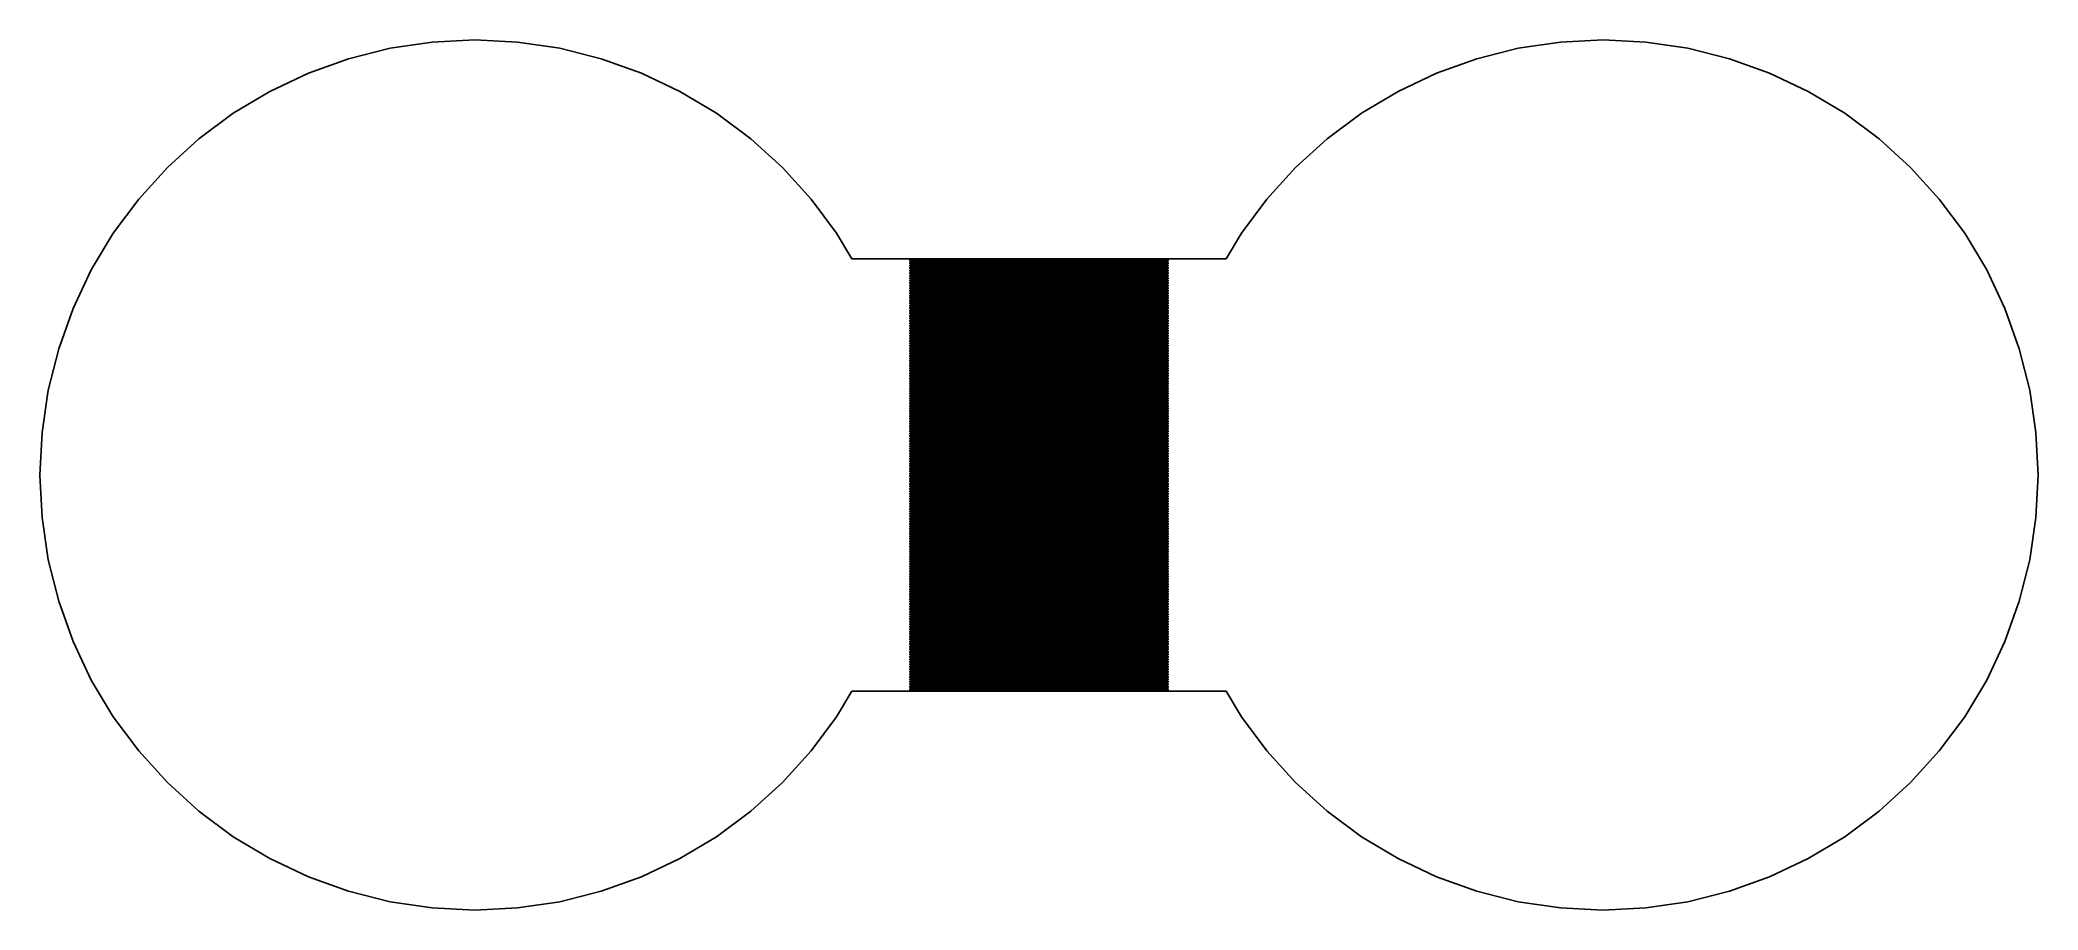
# Model space of a CAD drawing. Extents: x 1 to 17, y 1 to 8.
import ezdxf

# ---------------------------------------------------------------- set-up
doc = ezdxf.new("R2010")
doc.units = 0

msp = doc.modelspace()

# ---------------------------------------------------------------- linework, layer by layer
for p, q in [((3.49272, 7.82057), (3.17209, 7.70586)), ((3.82304, 7.90332), (3.49272, 7.82057)), ((4.15988, 7.95328), (3.82304, 7.90332)), ((4.5, 7.96999), (4.15988, 7.95328)), ((4.84013, 7.95328), (4.5, 7.96999)), ((5.17697, 7.90332), (4.84013, 7.95328)), ((5.50729, 7.82057), (5.17697, 7.90332)), ((5.82793, 7.70586), (5.50729, 7.82057)), ((12.4927, 7.82057), (12.1721, 7.70586)), ((12.823, 7.90332), (12.4927, 7.82057)), ((13.1599, 7.95328), (12.823, 7.90332)), ((13.5, 7.96999), (13.1599, 7.95328)), ((13.8401, 7.95328), (13.5, 7.96999)), ((14.177, 7.90332), (13.8401, 7.95328)), ((14.5073, 7.82057), (14.177, 7.90332)), ((14.8279, 7.70586), (14.5073, 7.82057)), ((3.17209, 7.70586), (2.86426, 7.56026)), ((6.13576, 7.56026), (5.82793, 7.70586)), ((12.1721, 7.70586), (11.8642, 7.56026)), ((15.1357, 7.56026), (14.8279, 7.70586)), ((2.86426, 7.56026), (2.57217, 7.38519)), ((6.42784, 7.38519), (6.13576, 7.56026)), ((11.8642, 7.56026), (11.5722, 7.38519)), ((15.4278, 7.38519), (15.1357, 7.56026)), ((2.57217, 7.38519), (2.29866, 7.18234)), ((6.70135, 7.18234), (6.42784, 7.38519)), ((11.5722, 7.38519), (11.2986, 7.18234)), ((15.7013, 7.18234), (15.4278, 7.38519)), ((2.29866, 7.18234), (2.04634, 6.95366)), ((6.95367, 6.95366), (6.70135, 7.18234)), ((11.2986, 7.18234), (11.0463, 6.95366)), ((15.9537, 6.95366), (15.7013, 7.18234)), ((2.04634, 6.95366), (1.81766, 6.70134)), ((7.18236, 6.70134), (6.95367, 6.95366)), ((11.0463, 6.95366), (10.8176, 6.70134)), ((16.1823, 6.70134), (15.9537, 6.95366)), ((1.81766, 6.70134), (1.61481, 6.42783)), ((7.38521, 6.42783), (7.18236, 6.70134)), ((10.8176, 6.70134), (10.6148, 6.42783)), ((16.3852, 6.42783), (16.1823, 6.70134)), ((1.61481, 6.42783), (1.43974, 6.13574)), ((7.50677, 6.22499), (7.38521, 6.42783)), ((10.6148, 6.42783), (10.4932, 6.22499)), ((16.5603, 6.13574), (16.3852, 6.42783)), ((10.4932, 6.22499), (7.50677, 6.22499)), ((1.43974, 6.13574), (1.29414, 5.82791)), ((7.97, 6.215), (10.03, 6.215)), ((7.97, 6.20499), (7.97, 6.215)), ((10.03, 6.20499), (7.97, 6.20499)), ((7.97, 6.185), (7.97, 6.19499)), ((7.97, 6.19499), (10.03, 6.19499)), ((10.03, 6.185), (7.97, 6.185)), ((7.97, 6.16499), (7.97, 6.17499)), ((7.97, 6.17499), (10.03, 6.17499)), ((10.03, 6.16499), (7.97, 6.16499)), ((7.97, 6.14499), (7.97, 6.155)), ((7.97, 6.155), (10.03, 6.155)), ((10.03, 6.14499), (7.97, 6.14499)), ((7.97, 6.125), (7.97, 6.13499)), ((7.97, 6.13499), (10.03, 6.13499)), ((10.03, 6.125), (7.97, 6.125)), ((7.97, 6.105), (7.97, 6.11499)), ((7.97, 6.11499), (10.03, 6.11499)), ((10.03, 6.105), (7.97, 6.105)), ((7.97, 6.08499), (7.97, 6.09499)), ((7.97, 6.09499), (10.03, 6.09499)), ((10.03, 6.08499), (7.97, 6.08499)), ((7.97, 6.06499), (7.97, 6.075)), ((7.97, 6.075), (10.03, 6.075)), ((10.03, 6.06499), (7.97, 6.06499)), ((10.03, 6.215), (10.03, 6.20499)), ((10.03, 6.19499), (10.03, 6.185)), ((10.03, 6.17499), (10.03, 6.16499)), ((10.03, 6.155), (10.03, 6.14499)), ((10.03, 6.13499), (10.03, 6.125)), ((10.03, 6.11499), (10.03, 6.105)), ((10.03, 6.09499), (10.03, 6.08499)), ((10.03, 6.075), (10.03, 6.06499)), ((16.7059, 5.82791), (16.5603, 6.13574)), ((7.97, 6.045), (7.97, 6.05499)), ((7.97, 6.05499), (10.03, 6.05499)), ((10.03, 6.045), (7.97, 6.045)), ((7.97, 6.02499), (7.97, 6.03499)), ((7.97, 6.03499), (10.03, 6.03499)), ((10.03, 6.02499), (7.97, 6.02499)), ((7.97, 6.00499), (7.97, 6.015)), ((7.97, 6.015), (10.03, 6.015)), ((10.03, 6.00499), (7.97, 6.00499)), ((7.97, 5.98499), (7.97, 5.995)), ((7.97, 5.995), (10.03, 5.995)), ((10.03, 5.98499), (7.97, 5.98499)), ((7.97, 5.965), (7.97, 5.97499)), ((7.97, 5.97499), (10.03, 5.97499)), ((10.03, 5.965), (7.97, 5.965)), ((7.97, 5.94499), (7.97, 5.95499)), ((7.97, 5.95499), (10.03, 5.95499)), ((10.03, 5.94499), (7.97, 5.94499)), ((7.97, 5.92499), (7.97, 5.935)), ((7.97, 5.935), (10.03, 5.935)), ((10.03, 5.92499), (7.97, 5.92499)), ((7.97, 5.905), (7.97, 5.91499)), ((7.97, 5.91499), (10.03, 5.91499)), ((10.03, 5.905), (7.97, 5.905)), ((10.03, 6.05499), (10.03, 6.045)), ((10.03, 6.03499), (10.03, 6.02499)), ((10.03, 6.015), (10.03, 6.00499)), ((10.03, 5.995), (10.03, 5.98499)), ((10.03, 5.97499), (10.03, 5.965)), ((10.03, 5.95499), (10.03, 5.94499)), ((10.03, 5.935), (10.03, 5.92499)), ((10.03, 5.91499), (10.03, 5.905)), ((1.29414, 5.82791), (1.17943, 5.50728)), ((7.97, 5.88499), (7.97, 5.89499)), ((7.97, 5.89499), (10.03, 5.89499)), ((10.03, 5.88499), (7.97, 5.88499)), ((7.97, 5.86499), (7.97, 5.875)), ((7.97, 5.875), (10.03, 5.875)), ((10.03, 5.86499), (7.97, 5.86499)), ((7.97, 5.84499), (7.97, 5.855)), ((7.97, 5.855), (10.03, 5.855)), ((10.03, 5.84499), (7.97, 5.84499)), ((7.97, 5.825), (7.97, 5.83499)), ((7.97, 5.83499), (10.03, 5.83499)), ((10.03, 5.825), (7.97, 5.825)), ((7.97, 5.80499), (7.97, 5.81499)), ((7.97, 5.81499), (10.03, 5.81499)), ((10.03, 5.80499), (7.97, 5.80499)), ((7.97, 5.78499), (7.97, 5.795)), ((7.97, 5.795), (10.03, 5.795)), ((10.03, 5.78499), (7.97, 5.78499)), ((7.97, 5.765), (7.97, 5.77499)), ((7.97, 5.77499), (10.03, 5.77499)), ((10.03, 5.765), (7.97, 5.765)), ((7.97, 5.745), (7.97, 5.75499)), ((7.97, 5.75499), (10.03, 5.75499)), ((10.03, 5.745), (7.97, 5.745)), ((10.03, 5.89499), (10.03, 5.88499)), ((10.03, 5.875), (10.03, 5.86499)), ((10.03, 5.855), (10.03, 5.84499)), ((10.03, 5.83499), (10.03, 5.825)), ((10.03, 5.81499), (10.03, 5.80499)), ((10.03, 5.795), (10.03, 5.78499)), ((10.03, 5.77499), (10.03, 5.765)), ((10.03, 5.75499), (10.03, 5.745)), ((16.8206, 5.50728), (16.7059, 5.82791)), ((7.97, 5.72499), (7.97, 5.73499)), ((7.97, 5.73499), (10.03, 5.73499)), ((10.03, 5.72499), (7.97, 5.72499)), ((7.97, 5.70499), (7.97, 5.715)), ((7.97, 5.715), (10.03, 5.715)), ((10.03, 5.70499), (7.97, 5.70499)), ((7.97, 5.685), (7.97, 5.69499)), ((7.97, 5.69499), (10.03, 5.69499)), ((10.03, 5.685), (7.97, 5.685)), ((7.97, 5.66499), (7.97, 5.67499)), ((7.97, 5.67499), (10.03, 5.67499)), ((10.03, 5.66499), (7.97, 5.66499)), ((7.97, 5.64499), (7.97, 5.655)), ((7.97, 5.655), (10.03, 5.655)), ((10.03, 5.64499), (7.97, 5.64499)), ((7.97, 5.625), (7.97, 5.63499)), ((7.97, 5.63499), (10.03, 5.63499)), ((10.03, 5.625), (7.97, 5.625)), ((7.97, 5.605), (7.97, 5.61499)), ((7.97, 5.61499), (10.03, 5.61499)), ((10.03, 5.605), (7.97, 5.605)), ((7.97, 5.58499), (7.97, 5.59499)), ((7.97, 5.59499), (10.03, 5.59499)), ((10.03, 5.58499), (7.97, 5.58499)), ((10.03, 5.73499), (10.03, 5.72499)), ((10.03, 5.715), (10.03, 5.70499)), ((10.03, 5.69499), (10.03, 5.685)), ((10.03, 5.67499), (10.03, 5.66499)), ((10.03, 5.655), (10.03, 5.64499)), ((10.03, 5.63499), (10.03, 5.625)), ((10.03, 5.61499), (10.03, 5.605)), ((10.03, 5.59499), (10.03, 5.58499)), ((1.17943, 5.50728), (1.09668, 5.17696)), ((7.97, 5.56499), (7.97, 5.575)), ((7.97, 5.575), (10.03, 5.575)), ((10.03, 5.56499), (7.97, 5.56499)), ((7.97, 5.545), (7.97, 5.55499)), ((7.97, 5.55499), (10.03, 5.55499)), ((10.03, 5.545), (7.97, 5.545)), ((7.97, 5.52499), (7.97, 5.53499)), ((7.97, 5.53499), (10.03, 5.53499)), ((10.03, 5.52499), (7.97, 5.52499)), ((7.97, 5.50499), (7.97, 5.515)), ((7.97, 5.515), (10.03, 5.515)), ((10.03, 5.50499), (7.97, 5.50499)), ((7.97, 5.48499), (7.97, 5.495)), ((7.97, 5.495), (10.03, 5.495)), ((10.03, 5.48499), (7.97, 5.48499)), ((7.97, 5.465), (7.97, 5.47499)), ((7.97, 5.47499), (10.03, 5.47499)), ((10.03, 5.465), (7.97, 5.465)), ((7.97, 5.44499), (7.97, 5.45499)), ((7.97, 5.45499), (10.03, 5.45499)), ((10.03, 5.44499), (7.97, 5.44499)), ((7.97, 5.42499), (7.97, 5.435)), ((7.97, 5.435), (10.03, 5.435)), ((10.03, 5.42499), (7.97, 5.42499)), ((10.03, 5.575), (10.03, 5.56499)), ((10.03, 5.55499), (10.03, 5.545)), ((10.03, 5.53499), (10.03, 5.52499)), ((10.03, 5.515), (10.03, 5.50499)), ((10.03, 5.495), (10.03, 5.48499)), ((10.03, 5.47499), (10.03, 5.465)), ((10.03, 5.45499), (10.03, 5.44499)), ((10.03, 5.435), (10.03, 5.42499)), ((16.9033, 5.17696), (16.8206, 5.50728)), ((7.97, 5.405), (7.97, 5.41499)), ((7.97, 5.41499), (10.03, 5.41499)), ((10.03, 5.405), (7.97, 5.405)), ((7.97, 5.38499), (7.97, 5.39499)), ((7.97, 5.39499), (10.03, 5.39499)), ((10.03, 5.38499), (7.97, 5.38499)), ((7.97, 5.36499), (7.97, 5.375)), ((7.97, 5.375), (10.03, 5.375)), ((10.03, 5.36499), (7.97, 5.36499)), ((7.97, 5.34499), (7.97, 5.355)), ((7.97, 5.355), (10.03, 5.355)), ((10.03, 5.34499), (7.97, 5.34499)), ((7.97, 5.325), (7.97, 5.33499)), ((7.97, 5.33499), (10.03, 5.33499)), ((10.03, 5.325), (7.97, 5.325)), ((7.97, 5.30499), (7.97, 5.31499)), ((7.97, 5.31499), (10.03, 5.31499)), ((10.03, 5.30499), (7.97, 5.30499)), ((7.97, 5.28499), (7.97, 5.295)), ((7.97, 5.295), (10.03, 5.295)), ((10.03, 5.28499), (7.97, 5.28499)), ((7.97, 5.265), (7.97, 5.27499)), ((7.97, 5.27499), (10.03, 5.27499)), ((10.03, 5.265), (7.97, 5.265)), ((10.03, 5.41499), (10.03, 5.405)), ((10.03, 5.39499), (10.03, 5.38499)), ((10.03, 5.375), (10.03, 5.36499)), ((10.03, 5.355), (10.03, 5.34499)), ((10.03, 5.33499), (10.03, 5.325)), ((10.03, 5.31499), (10.03, 5.30499)), ((10.03, 5.295), (10.03, 5.28499)), ((10.03, 5.27499), (10.03, 5.265)), ((1.09668, 5.17696), (1.04672, 4.84012)), ((7.97, 5.245), (7.97, 5.25499)), ((7.97, 5.25499), (10.03, 5.25499)), ((10.03, 5.245), (7.97, 5.245)), ((7.97, 5.22499), (7.97, 5.23499)), ((7.97, 5.23499), (10.03, 5.23499)), ((10.03, 5.22499), (7.97, 5.22499)), ((7.97, 5.20499), (7.97, 5.215)), ((7.97, 5.215), (10.03, 5.215)), ((10.03, 5.20499), (7.97, 5.20499)), ((7.97, 5.185), (7.97, 5.19499)), ((7.97, 5.19499), (10.03, 5.19499)), ((10.03, 5.185), (7.97, 5.185)), ((7.97, 5.16499), (7.97, 5.17499)), ((7.97, 5.17499), (10.03, 5.17499)), ((10.03, 5.16499), (7.97, 5.16499)), ((7.97, 5.14499), (7.97, 5.155)), ((7.97, 5.155), (10.03, 5.155)), ((10.03, 5.14499), (7.97, 5.14499)), ((7.97, 5.125), (7.97, 5.13499)), ((7.97, 5.13499), (10.03, 5.13499)), ((10.03, 5.125), (7.97, 5.125)), ((7.97, 5.105), (7.97, 5.11499)), ((7.97, 5.11499), (10.03, 5.11499)), ((10.03, 5.105), (7.97, 5.105)), ((10.03, 5.25499), (10.03, 5.245)), ((10.03, 5.23499), (10.03, 5.22499)), ((10.03, 5.215), (10.03, 5.20499)), ((10.03, 5.19499), (10.03, 5.185)), ((10.03, 5.17499), (10.03, 5.16499)), ((10.03, 5.155), (10.03, 5.14499)), ((10.03, 5.13499), (10.03, 5.125)), ((10.03, 5.11499), (10.03, 5.105)), ((16.9533, 4.84012), (16.9033, 5.17696)), ((7.97, 5.08499), (7.97, 5.09499)), ((7.97, 5.09499), (10.03, 5.09499)), ((10.03, 5.08499), (7.97, 5.08499)), ((7.97, 5.06499), (7.97, 5.075)), ((7.97, 5.075), (10.03, 5.075)), ((10.03, 5.06499), (7.97, 5.06499)), ((7.97, 5.045), (7.97, 5.05499)), ((7.97, 5.05499), (10.03, 5.05499)), ((10.03, 5.045), (7.97, 5.045)), ((7.97, 5.02499), (7.97, 5.03499)), ((7.97, 5.03499), (10.03, 5.03499)), ((10.03, 5.02499), (7.97, 5.02499)), ((7.97, 5.00499), (7.97, 5.015)), ((7.97, 5.015), (10.03, 5.015)), ((10.03, 5.00499), (7.97, 5.00499)), ((7.97, 4.98499), (7.97, 4.995)), ((7.97, 4.995), (10.03, 4.995)), ((10.03, 4.98499), (7.97, 4.98499)), ((7.97, 4.965), (7.97, 4.97499)), ((7.97, 4.97499), (10.03, 4.97499)), ((10.03, 4.965), (7.97, 4.965)), ((7.97, 4.94499), (7.97, 4.95499)), ((7.97, 4.95499), (10.03, 4.95499)), ((10.03, 4.94499), (7.97, 4.94499)), ((10.03, 5.09499), (10.03, 5.08499)), ((10.03, 5.075), (10.03, 5.06499)), ((10.03, 5.05499), (10.03, 5.045)), ((10.03, 5.03499), (10.03, 5.02499)), ((10.03, 5.015), (10.03, 5.00499)), ((10.03, 4.995), (10.03, 4.98499)), ((10.03, 4.97499), (10.03, 4.965)), ((10.03, 4.95499), (10.03, 4.94499)), ((1.04672, 4.84012), (1.03001, 4.5)), ((7.97, 4.92499), (7.97, 4.935)), ((7.97, 4.935), (10.03, 4.935)), ((10.03, 4.92499), (7.97, 4.92499)), ((7.97, 4.905), (7.97, 4.91499)), ((7.97, 4.91499), (10.03, 4.91499)), ((10.03, 4.905), (7.97, 4.905)), ((7.97, 4.88499), (7.97, 4.89499)), ((7.97, 4.89499), (10.03, 4.89499)), ((10.03, 4.88499), (7.97, 4.88499)), ((7.97, 4.86499), (7.97, 4.875)), ((7.97, 4.875), (10.03, 4.875)), ((10.03, 4.86499), (7.97, 4.86499)), ((7.97, 4.84499), (7.97, 4.855)), ((7.97, 4.855), (10.03, 4.855)), ((10.03, 4.84499), (7.97, 4.84499)), ((7.97, 4.825), (7.97, 4.83499)), ((7.97, 4.83499), (10.03, 4.83499)), ((10.03, 4.825), (7.97, 4.825)), ((7.97, 4.80499), (7.97, 4.81499)), ((7.97, 4.81499), (10.03, 4.81499)), ((10.03, 4.80499), (7.97, 4.80499)), ((7.97, 4.78499), (7.97, 4.795)), ((7.97, 4.795), (10.03, 4.795)), ((10.03, 4.78499), (7.97, 4.78499)), ((10.03, 4.935), (10.03, 4.92499)), ((10.03, 4.91499), (10.03, 4.905)), ((10.03, 4.89499), (10.03, 4.88499)), ((10.03, 4.875), (10.03, 4.86499)), ((10.03, 4.855), (10.03, 4.84499)), ((10.03, 4.83499), (10.03, 4.825)), ((10.03, 4.81499), (10.03, 4.80499)), ((10.03, 4.795), (10.03, 4.78499)), ((16.97, 4.5), (16.9533, 4.84012)), ((7.97, 4.765), (7.97, 4.77499)), ((7.97, 4.77499), (10.03, 4.77499)), ((10.03, 4.765), (7.97, 4.765)), ((7.97, 4.745), (7.97, 4.75499)), ((7.97, 4.75499), (10.03, 4.75499)), ((10.03, 4.745), (7.97, 4.745)), ((7.97, 4.72499), (7.97, 4.73499)), ((7.97, 4.73499), (10.03, 4.73499)), ((10.03, 4.72499), (7.97, 4.72499)), ((7.97, 4.70499), (7.97, 4.715)), ((7.97, 4.715), (10.03, 4.715)), ((10.03, 4.70499), (7.97, 4.70499)), ((7.97, 4.685), (7.97, 4.69499)), ((7.97, 4.69499), (10.03, 4.69499)), ((10.03, 4.685), (7.97, 4.685)), ((7.97, 4.66499), (7.97, 4.67499)), ((7.97, 4.67499), (10.03, 4.67499)), ((10.03, 4.66499), (7.97, 4.66499)), ((7.97, 4.64499), (7.97, 4.655)), ((7.97, 4.655), (10.03, 4.655)), ((10.03, 4.64499), (7.97, 4.64499)), ((7.97, 4.625), (7.97, 4.63499)), ((7.97, 4.63499), (10.03, 4.63499)), ((10.03, 4.625), (7.97, 4.625)), ((10.03, 4.77499), (10.03, 4.765)), ((10.03, 4.75499), (10.03, 4.745)), ((10.03, 4.73499), (10.03, 4.72499)), ((10.03, 4.715), (10.03, 4.70499)), ((10.03, 4.69499), (10.03, 4.685)), ((10.03, 4.67499), (10.03, 4.66499)), ((10.03, 4.655), (10.03, 4.64499)), ((10.03, 4.63499), (10.03, 4.625)), ((1.03001, 4.5), (1.04672, 4.15988)), ((7.97, 4.605), (7.97, 4.61499)), ((7.97, 4.61499), (10.03, 4.61499)), ((10.03, 4.605), (7.97, 4.605)), ((7.97, 4.58499), (7.97, 4.59499)), ((7.97, 4.59499), (10.03, 4.59499)), ((10.03, 4.58499), (7.97, 4.58499)), ((7.97, 4.56499), (7.97, 4.575)), ((7.97, 4.575), (10.03, 4.575)), ((10.03, 4.56499), (7.97, 4.56499)), ((7.97, 4.545), (7.97, 4.55499)), ((7.97, 4.55499), (10.03, 4.55499)), ((10.03, 4.545), (7.97, 4.545)), ((7.97, 4.52499), (7.97, 4.53499)), ((7.97, 4.53499), (10.03, 4.53499)), ((10.03, 4.52499), (7.97, 4.52499)), ((7.97, 4.50499), (7.97, 4.515)), ((7.97, 4.515), (10.03, 4.515)), ((10.03, 4.50499), (7.97, 4.50499)), ((7.97, 4.485), (7.97, 4.49501)), ((7.97, 4.49501), (10.03, 4.49501)), ((10.03, 4.485), (7.97, 4.485)), ((7.97, 4.46501), (7.97, 4.47501)), ((7.97, 4.47501), (10.03, 4.47501)), ((10.03, 4.46501), (7.97, 4.46501)), ((10.03, 4.61499), (10.03, 4.605)), ((10.03, 4.59499), (10.03, 4.58499)), ((10.03, 4.575), (10.03, 4.56499)), ((10.03, 4.55499), (10.03, 4.545)), ((10.03, 4.53499), (10.03, 4.52499)), ((10.03, 4.515), (10.03, 4.50499)), ((10.03, 4.49501), (10.03, 4.485)), ((10.03, 4.47501), (10.03, 4.46501)), ((16.9533, 4.15988), (16.97, 4.5)), ((7.97, 4.44501), (7.97, 4.455)), ((7.97, 4.455), (10.03, 4.455)), ((10.03, 4.44501), (7.97, 4.44501)), ((7.97, 4.425), (7.97, 4.43501)), ((7.97, 4.43501), (10.03, 4.43501)), ((10.03, 4.425), (7.97, 4.425)), ((7.97, 4.40501), (7.97, 4.41501)), ((7.97, 4.41501), (10.03, 4.41501)), ((10.03, 4.40501), (7.97, 4.40501)), ((7.97, 4.38501), (7.97, 4.395)), ((7.97, 4.395), (10.03, 4.395)), ((10.03, 4.38501), (7.97, 4.38501)), ((7.97, 4.36501), (7.97, 4.375)), ((7.97, 4.375), (10.03, 4.375)), ((10.03, 4.36501), (7.97, 4.36501)), ((7.97, 4.345), (7.97, 4.35501)), ((7.97, 4.35501), (10.03, 4.35501)), ((10.03, 4.345), (7.97, 4.345)), ((7.97, 4.32501), (7.97, 4.33501)), ((7.97, 4.33501), (10.03, 4.33501)), ((10.03, 4.32501), (7.97, 4.32501)), ((7.97, 4.30501), (7.97, 4.315)), ((7.97, 4.315), (10.03, 4.315)), ((10.03, 4.30501), (7.97, 4.30501)), ((10.03, 4.455), (10.03, 4.44501)), ((10.03, 4.43501), (10.03, 4.425)), ((10.03, 4.41501), (10.03, 4.40501)), ((10.03, 4.395), (10.03, 4.38501)), ((10.03, 4.375), (10.03, 4.36501)), ((10.03, 4.35501), (10.03, 4.345)), ((10.03, 4.33501), (10.03, 4.32501)), ((10.03, 4.315), (10.03, 4.30501)), ((1.04672, 4.15988), (1.09668, 3.82304)), ((7.97, 4.285), (7.97, 4.29501)), ((7.97, 4.29501), (10.03, 4.29501)), ((10.03, 4.285), (7.97, 4.285)), ((7.97, 4.26501), (7.97, 4.27501)), ((7.97, 4.27501), (10.03, 4.27501)), ((10.03, 4.26501), (7.97, 4.26501)), ((7.97, 4.24501), (7.97, 4.255)), ((7.97, 4.255), (10.03, 4.255)), ((10.03, 4.24501), (7.97, 4.24501)), ((7.97, 4.22501), (7.97, 4.235)), ((7.97, 4.235), (10.03, 4.235)), ((10.03, 4.22501), (7.97, 4.22501)), ((7.97, 4.205), (7.97, 4.21501)), ((7.97, 4.21501), (10.03, 4.21501)), ((10.03, 4.205), (7.97, 4.205)), ((7.97, 4.18501), (7.97, 4.19501)), ((7.97, 4.19501), (10.03, 4.19501)), ((10.03, 4.18501), (7.97, 4.18501)), ((7.97, 4.16501), (7.97, 4.175)), ((7.97, 4.175), (10.03, 4.175)), ((10.03, 4.16501), (7.97, 4.16501)), ((7.97, 4.145), (7.97, 4.15501)), ((7.97, 4.15501), (10.03, 4.15501)), ((10.03, 4.145), (7.97, 4.145)), ((10.03, 4.29501), (10.03, 4.285)), ((10.03, 4.27501), (10.03, 4.26501)), ((10.03, 4.255), (10.03, 4.24501)), ((10.03, 4.235), (10.03, 4.22501)), ((10.03, 4.21501), (10.03, 4.205)), ((10.03, 4.19501), (10.03, 4.18501)), ((10.03, 4.175), (10.03, 4.16501)), ((10.03, 4.15501), (10.03, 4.145)), ((16.9033, 3.82304), (16.9533, 4.15988)), ((7.97, 4.125), (7.97, 4.13501)), ((7.97, 4.13501), (10.03, 4.13501)), ((10.03, 4.125), (7.97, 4.125)), ((7.97, 4.10501), (7.97, 4.11501)), ((7.97, 4.11501), (10.03, 4.11501)), ((10.03, 4.10501), (7.97, 4.10501)), ((7.97, 4.08501), (7.97, 4.095)), ((7.97, 4.095), (10.03, 4.095)), ((10.03, 4.08501), (7.97, 4.08501)), ((7.97, 4.065), (7.97, 4.07501)), ((7.97, 4.07501), (10.03, 4.07501)), ((10.03, 4.065), (7.97, 4.065)), ((7.97, 4.04501), (7.97, 4.05501)), ((7.97, 4.05501), (10.03, 4.05501)), ((10.03, 4.04501), (7.97, 4.04501)), ((7.97, 4.02501), (7.97, 4.035)), ((7.97, 4.035), (10.03, 4.035)), ((10.03, 4.02501), (7.97, 4.02501)), ((7.97, 4.005), (7.97, 4.01501)), ((7.97, 4.01501), (10.03, 4.01501)), ((10.03, 4.005), (7.97, 4.005)), ((7.97, 3.985), (7.97, 3.99501)), ((7.97, 3.99501), (10.03, 3.99501)), ((10.03, 3.985), (7.97, 3.985)), ((10.03, 4.13501), (10.03, 4.125)), ((10.03, 4.11501), (10.03, 4.10501)), ((10.03, 4.095), (10.03, 4.08501)), ((10.03, 4.07501), (10.03, 4.065)), ((10.03, 4.05501), (10.03, 4.04501)), ((10.03, 4.035), (10.03, 4.02501)), ((10.03, 4.01501), (10.03, 4.005)), ((10.03, 3.99501), (10.03, 3.985)), ((7.97, 3.96501), (7.97, 3.97501)), ((7.97, 3.97501), (10.03, 3.97501)), ((10.03, 3.96501), (7.97, 3.96501)), ((7.97, 3.94501), (7.97, 3.955)), ((7.97, 3.955), (10.03, 3.955)), ((10.03, 3.94501), (7.97, 3.94501)), ((7.97, 3.925), (7.97, 3.93501)), ((7.97, 3.93501), (10.03, 3.93501)), ((10.03, 3.925), (7.97, 3.925)), ((7.97, 3.90501), (7.97, 3.91501)), ((7.97, 3.91501), (10.03, 3.91501)), ((10.03, 3.90501), (7.97, 3.90501)), ((7.97, 3.88501), (7.97, 3.895)), ((7.97, 3.895), (10.03, 3.895)), ((10.03, 3.88501), (7.97, 3.88501)), ((7.97, 3.86501), (7.97, 3.875)), ((7.97, 3.875), (10.03, 3.875)), ((10.03, 3.86501), (7.97, 3.86501)), ((7.97, 3.845), (7.97, 3.85501)), ((7.97, 3.85501), (10.03, 3.85501)), ((10.03, 3.845), (7.97, 3.845)), ((7.97, 3.82501), (7.97, 3.83501)), ((7.97, 3.83501), (10.03, 3.83501)), ((10.03, 3.97501), (10.03, 3.96501)), ((10.03, 3.955), (10.03, 3.94501)), ((10.03, 3.93501), (10.03, 3.925)), ((10.03, 3.91501), (10.03, 3.90501)), ((10.03, 3.895), (10.03, 3.88501)), ((10.03, 3.875), (10.03, 3.86501)), ((10.03, 3.85501), (10.03, 3.845)), ((10.03, 3.83501), (10.03, 3.82501)), ((1.09668, 3.82304), (1.17943, 3.49272)), ((10.03, 3.82501), (7.97, 3.82501)), ((7.97, 3.80501), (7.97, 3.815)), ((7.97, 3.815), (10.03, 3.815)), ((10.03, 3.80501), (7.97, 3.80501)), ((7.97, 3.785), (7.97, 3.79501)), ((7.97, 3.79501), (10.03, 3.79501)), ((10.03, 3.785), (7.97, 3.785)), ((7.97, 3.76501), (7.97, 3.77501)), ((7.97, 3.77501), (10.03, 3.77501)), ((10.03, 3.76501), (7.97, 3.76501)), ((7.97, 3.74501), (7.97, 3.755)), ((7.97, 3.755), (10.03, 3.755)), ((10.03, 3.74501), (7.97, 3.74501)), ((7.97, 3.72501), (7.97, 3.735)), ((7.97, 3.735), (10.03, 3.735)), ((10.03, 3.72501), (7.97, 3.72501)), ((7.97, 3.705), (7.97, 3.71501)), ((7.97, 3.71501), (10.03, 3.71501)), ((10.03, 3.705), (7.97, 3.705)), ((7.97, 3.68501), (7.97, 3.69501)), ((7.97, 3.69501), (10.03, 3.69501)), ((10.03, 3.68501), (7.97, 3.68501)), ((7.97, 3.66501), (7.97, 3.675)), ((7.97, 3.675), (10.03, 3.675)), ((10.03, 3.815), (10.03, 3.80501)), ((10.03, 3.79501), (10.03, 3.785)), ((10.03, 3.77501), (10.03, 3.76501)), ((10.03, 3.755), (10.03, 3.74501)), ((10.03, 3.735), (10.03, 3.72501)), ((10.03, 3.71501), (10.03, 3.705)), ((10.03, 3.69501), (10.03, 3.68501)), ((10.03, 3.675), (10.03, 3.66501)), ((16.8206, 3.49272), (16.9033, 3.82304)), ((10.03, 3.66501), (7.97, 3.66501)), ((7.97, 3.645), (7.97, 3.65501)), ((7.97, 3.65501), (10.03, 3.65501)), ((10.03, 3.645), (7.97, 3.645)), ((7.97, 3.625), (7.97, 3.63501)), ((7.97, 3.63501), (10.03, 3.63501)), ((10.03, 3.625), (7.97, 3.625)), ((7.97, 3.60501), (7.97, 3.61501)), ((7.97, 3.61501), (10.03, 3.61501)), ((10.03, 3.60501), (7.97, 3.60501)), ((7.97, 3.58501), (7.97, 3.595)), ((7.97, 3.595), (10.03, 3.595)), ((10.03, 3.58501), (7.97, 3.58501)), ((7.97, 3.565), (7.97, 3.57501)), ((7.97, 3.57501), (10.03, 3.57501)), ((10.03, 3.565), (7.97, 3.565)), ((7.97, 3.54501), (7.97, 3.55501)), ((7.97, 3.55501), (10.03, 3.55501)), ((10.03, 3.54501), (7.97, 3.54501)), ((7.97, 3.52501), (7.97, 3.535)), ((7.97, 3.535), (10.03, 3.535)), ((10.03, 3.52501), (7.97, 3.52501)), ((7.97, 3.505), (7.97, 3.51501)), ((7.97, 3.51501), (10.03, 3.51501)), ((10.03, 3.65501), (10.03, 3.645)), ((10.03, 3.63501), (10.03, 3.625)), ((10.03, 3.61501), (10.03, 3.60501)), ((10.03, 3.595), (10.03, 3.58501)), ((10.03, 3.57501), (10.03, 3.565)), ((10.03, 3.55501), (10.03, 3.54501)), ((10.03, 3.535), (10.03, 3.52501)), ((10.03, 3.51501), (10.03, 3.505)), ((1.17943, 3.49272), (1.29414, 3.17209)), ((10.03, 3.505), (7.97, 3.505)), ((7.97, 3.485), (7.97, 3.49501)), ((7.97, 3.49501), (10.03, 3.49501)), ((10.03, 3.485), (7.97, 3.485)), ((7.97, 3.46501), (7.97, 3.47501)), ((7.97, 3.47501), (10.03, 3.47501)), ((10.03, 3.46501), (7.97, 3.46501)), ((7.97, 3.44501), (7.97, 3.455)), ((7.97, 3.455), (10.03, 3.455)), ((10.03, 3.44501), (7.97, 3.44501)), ((7.97, 3.425), (7.97, 3.43501)), ((7.97, 3.43501), (10.03, 3.43501)), ((10.03, 3.425), (7.97, 3.425)), ((7.97, 3.40501), (7.97, 3.41501)), ((7.97, 3.41501), (10.03, 3.41501)), ((10.03, 3.40501), (7.97, 3.40501)), ((7.97, 3.38501), (7.97, 3.395)), ((7.97, 3.395), (10.03, 3.395)), ((10.03, 3.38501), (7.97, 3.38501)), ((7.97, 3.36501), (7.97, 3.375)), ((7.97, 3.375), (10.03, 3.375)), ((10.03, 3.36501), (7.97, 3.36501)), ((7.97, 3.345), (7.97, 3.35501)), ((7.97, 3.35501), (10.03, 3.35501)), ((10.03, 3.49501), (10.03, 3.485)), ((10.03, 3.47501), (10.03, 3.46501)), ((10.03, 3.455), (10.03, 3.44501)), ((10.03, 3.43501), (10.03, 3.425)), ((10.03, 3.41501), (10.03, 3.40501)), ((10.03, 3.395), (10.03, 3.38501)), ((10.03, 3.375), (10.03, 3.36501)), ((10.03, 3.35501), (10.03, 3.345)), ((16.7059, 3.17209), (16.8206, 3.49272)), ((10.03, 3.345), (7.97, 3.345)), ((7.97, 3.32501), (7.97, 3.33501)), ((7.97, 3.33501), (10.03, 3.33501)), ((10.03, 3.32501), (7.97, 3.32501)), ((7.97, 3.30501), (7.97, 3.315)), ((7.97, 3.315), (10.03, 3.315)), ((10.03, 3.30501), (7.97, 3.30501)), ((7.97, 3.285), (7.97, 3.29501)), ((7.97, 3.29501), (10.03, 3.29501)), ((10.03, 3.285), (7.97, 3.285)), ((7.97, 3.26501), (7.97, 3.27501)), ((7.97, 3.27501), (10.03, 3.27501)), ((10.03, 3.26501), (7.97, 3.26501)), ((7.97, 3.24501), (7.97, 3.255)), ((7.97, 3.255), (10.03, 3.255)), ((10.03, 3.24501), (7.97, 3.24501)), ((7.97, 3.22501), (7.97, 3.235)), ((7.97, 3.235), (10.03, 3.235)), ((10.03, 3.22501), (7.97, 3.22501)), ((7.97, 3.205), (7.97, 3.21501)), ((7.97, 3.21501), (10.03, 3.21501)), ((10.03, 3.205), (7.97, 3.205)), ((7.97, 3.18501), (7.97, 3.19501)), ((7.97, 3.19501), (10.03, 3.19501)), ((10.03, 3.33501), (10.03, 3.32501)), ((10.03, 3.315), (10.03, 3.30501)), ((10.03, 3.29501), (10.03, 3.285)), ((10.03, 3.27501), (10.03, 3.26501)), ((10.03, 3.255), (10.03, 3.24501)), ((10.03, 3.235), (10.03, 3.22501)), ((10.03, 3.21501), (10.03, 3.205)), ((10.03, 3.19501), (10.03, 3.18501)), ((1.29414, 3.17209), (1.43974, 2.86426)), ((10.03, 3.18501), (7.97, 3.18501)), ((7.97, 3.16501), (7.97, 3.175)), ((7.97, 3.175), (10.03, 3.175)), ((10.03, 3.16501), (7.97, 3.16501)), ((7.97, 3.145), (7.97, 3.15501)), ((7.97, 3.15501), (10.03, 3.15501)), ((10.03, 3.145), (7.97, 3.145)), ((7.97, 3.125), (7.97, 3.13501)), ((7.97, 3.13501), (10.03, 3.13501)), ((10.03, 3.125), (7.97, 3.125)), ((7.97, 3.10501), (7.97, 3.11501)), ((7.97, 3.11501), (10.03, 3.11501)), ((10.03, 3.10501), (7.97, 3.10501)), ((7.97, 3.08501), (7.97, 3.095)), ((7.97, 3.095), (10.03, 3.095)), ((10.03, 3.08501), (7.97, 3.08501)), ((7.97, 3.065), (7.97, 3.07501)), ((7.97, 3.07501), (10.03, 3.07501)), ((10.03, 3.065), (7.97, 3.065)), ((7.97, 3.04501), (7.97, 3.05501)), ((7.97, 3.05501), (10.03, 3.05501)), ((10.03, 3.04501), (7.97, 3.04501)), ((7.97, 3.02501), (7.97, 3.035)), ((7.97, 3.035), (10.03, 3.035)), ((10.03, 3.175), (10.03, 3.16501)), ((10.03, 3.15501), (10.03, 3.145)), ((10.03, 3.13501), (10.03, 3.125)), ((10.03, 3.11501), (10.03, 3.10501)), ((10.03, 3.095), (10.03, 3.08501)), ((10.03, 3.07501), (10.03, 3.065)), ((10.03, 3.05501), (10.03, 3.04501)), ((10.03, 3.035), (10.03, 3.02501)), ((16.5603, 2.86426), (16.7059, 3.17209)), ((10.03, 3.02501), (7.97, 3.02501)), ((7.97, 3.005), (7.97, 3.01501)), ((7.97, 3.01501), (10.03, 3.01501)), ((10.03, 3.005), (7.97, 3.005)), ((7.97, 2.985), (7.97, 2.99501)), ((7.97, 2.99501), (10.03, 2.99501)), ((10.03, 2.985), (7.97, 2.985)), ((7.97, 2.96501), (7.97, 2.97501)), ((7.97, 2.97501), (10.03, 2.97501)), ((10.03, 2.96501), (7.97, 2.96501)), ((7.97, 2.94501), (7.97, 2.955)), ((7.97, 2.955), (10.03, 2.955)), ((10.03, 2.94501), (7.97, 2.94501)), ((7.97, 2.925), (7.97, 2.93501)), ((7.97, 2.93501), (10.03, 2.93501)), ((10.03, 2.925), (7.97, 2.925)), ((7.97, 2.90501), (7.97, 2.91501)), ((7.97, 2.91501), (10.03, 2.91501)), ((10.03, 2.90501), (7.97, 2.90501)), ((7.97, 2.88501), (7.97, 2.895)), ((7.97, 2.895), (10.03, 2.895)), ((10.03, 2.88501), (7.97, 2.88501)), ((7.97, 2.86501), (7.97, 2.875)), ((7.97, 2.875), (10.03, 2.875)), ((10.03, 3.01501), (10.03, 3.005)), ((10.03, 2.99501), (10.03, 2.985)), ((10.03, 2.97501), (10.03, 2.96501)), ((10.03, 2.955), (10.03, 2.94501)), ((10.03, 2.93501), (10.03, 2.925)), ((10.03, 2.91501), (10.03, 2.90501)), ((10.03, 2.895), (10.03, 2.88501)), ((10.03, 2.875), (10.03, 2.86501)), ((1.43974, 2.86426), (1.61481, 2.57217)), ((7.38521, 2.57217), (7.50677, 2.77501)), ((7.50677, 2.77501), (10.4932, 2.77501)), ((10.03, 2.86501), (7.97, 2.86501)), ((7.97, 2.845), (7.97, 2.85501)), ((7.97, 2.85501), (10.03, 2.85501)), ((10.03, 2.845), (7.97, 2.845)), ((7.97, 2.82501), (7.97, 2.83501)), ((7.97, 2.83501), (10.03, 2.83501)), ((10.03, 2.82501), (7.97, 2.82501)), ((7.97, 2.80501), (7.97, 2.815)), ((7.97, 2.815), (10.03, 2.815)), ((10.03, 2.80501), (7.97, 2.80501)), ((7.97, 2.785), (7.97, 2.79501)), ((7.97, 2.79501), (10.03, 2.79501)), ((10.03, 2.785), (7.97, 2.785)), ((10.03, 2.85501), (10.03, 2.845)), ((10.03, 2.83501), (10.03, 2.82501)), ((10.03, 2.815), (10.03, 2.80501)), ((10.03, 2.79501), (10.03, 2.785)), ((10.4932, 2.77501), (10.6148, 2.57217)), ((16.3852, 2.57217), (16.5603, 2.86426)), ((1.61481, 2.57217), (1.81766, 2.29866)), ((7.18236, 2.29866), (7.38521, 2.57217)), ((10.6148, 2.57217), (10.8176, 2.29866)), ((16.1823, 2.29866), (16.3852, 2.57217)), ((1.81766, 2.29866), (2.04634, 2.04634)), ((6.95367, 2.04634), (7.18236, 2.29866)), ((10.8176, 2.29866), (11.0463, 2.04634)), ((15.9537, 2.04634), (16.1823, 2.29866)), ((2.04634, 2.04634), (2.29866, 1.81766)), ((6.70135, 1.81766), (6.95367, 2.04634)), ((11.0463, 2.04634), (11.2986, 1.81766)), ((15.7013, 1.81766), (15.9537, 2.04634)), ((2.29866, 1.81766), (2.57217, 1.61481)), ((6.42784, 1.61481), (6.70135, 1.81766)), ((11.2986, 1.81766), (11.5722, 1.61481)), ((15.4278, 1.61481), (15.7013, 1.81766)), ((2.57217, 1.61481), (2.86426, 1.43974)), ((6.13576, 1.43974), (6.42784, 1.61481)), ((11.5722, 1.61481), (11.8642, 1.43974)), ((15.1357, 1.43974), (15.4278, 1.61481)), ((2.86426, 1.43974), (3.17209, 1.29414)), ((5.82793, 1.29414), (6.13576, 1.43974)), ((11.8642, 1.43974), (12.1721, 1.29414)), ((14.8279, 1.29414), (15.1357, 1.43974)), ((3.17209, 1.29414), (3.49272, 1.17943)), ((5.50729, 1.17943), (5.82793, 1.29414)), ((12.1721, 1.29414), (12.4927, 1.17943)), ((14.5073, 1.17943), (14.8279, 1.29414)), ((3.49272, 1.17943), (3.82304, 1.09668)), ((5.17697, 1.09668), (5.50729, 1.17943)), ((12.4927, 1.17943), (12.823, 1.09668)), ((14.177, 1.09668), (14.5073, 1.17943)), ((3.82304, 1.09668), (4.15988, 1.04672)), ((4.15988, 1.04672), (4.5, 1.03001)), ((4.5, 1.03001), (4.84013, 1.04672)), ((4.84013, 1.04672), (5.17697, 1.09668)), ((12.823, 1.09668), (13.1599, 1.04672)), ((13.1599, 1.04672), (13.5, 1.03001)), ((13.5, 1.03001), (13.8401, 1.04672)), ((13.8401, 1.04672), (14.177, 1.09668))]:
    msp.add_line(p, q)

doc.saveas('drawing.dxf')
